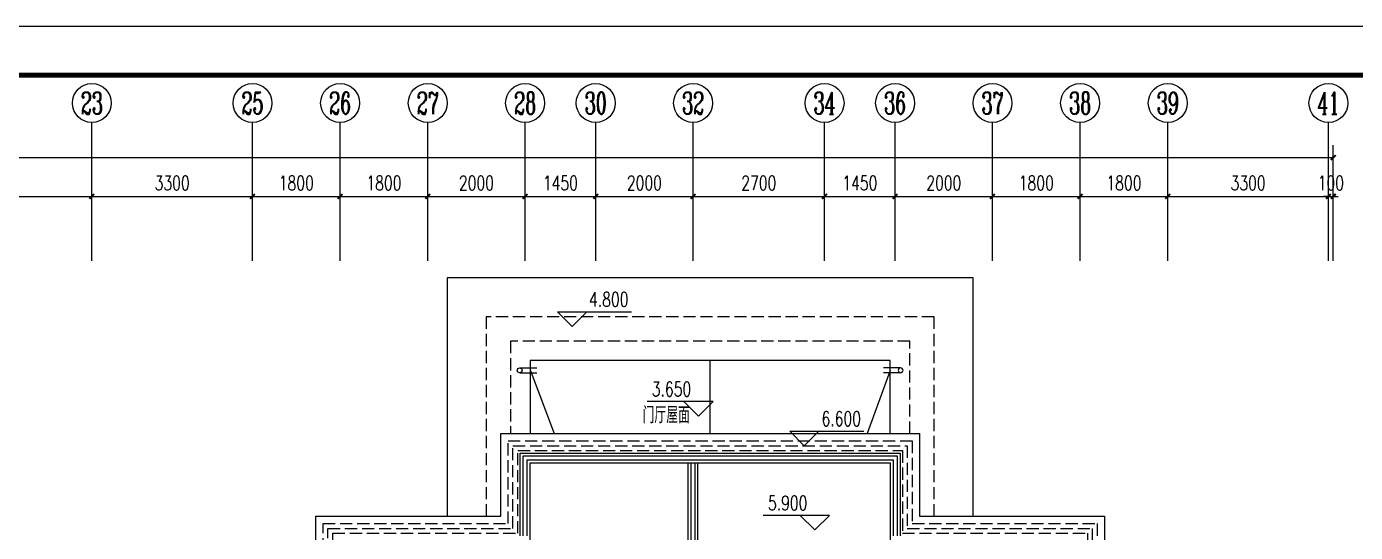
# Model space of a CAD drawing. Extents: x -993182 to -819982, y 169304 to 600104.
# Drawn here: x -953289 to -925994, y 347101 to 357504 of the extents above; entities that cross this region are included whole.
import ezdxf
from ezdxf.enums import TextEntityAlignment as Align

# ---------------------------------------------------------------- set-up
doc = ezdxf.new("R2010")
doc.units = 0
doc.header["$LTSCALE"] = 1000
doc.header["$MEASUREMENT"] = 0
doc.linetypes.add('DASH', pattern=[0.35, 0.25, -0.1])
for name, color, linetype in [('AXIS', 3, 'Continuous'), ('AXIS_TEXT', 7, 'Continuous'), ('DIM_ELEV', 3, 'Continuous'), ('kan', 146, 'Continuous'), ('PUB_TEXT', 7, 'Continuous'), ('PUB_TITLE', 146, 'Continuous'), ('屋面', 139, 'Continuous'), ('栏杆', 169, 'Continuous'), ('面层', 215, 'Continuous')]:
    doc.layers.add(name, color=color, linetype=linetype)
doc.styles.add('_TCH_AXIS', font='COMPLEX', dxfattribs={"bigfont": 'GBCBIG'})
doc.styles.add('_TCH_DIM', font='SIMPLEX', dxfattribs={"bigfont": 'GBCBIG'})
doc.styles.add('_TCH_DIM_T3', font='SIMPLEX', dxfattribs={"width": 0.705882, "bigfont": 'GBCBIG'})
doc.styles.add('COMPLEX', font='COMPLEX')
doc.styles.get("Standard").update_dxf_attribs({"font": 'gbenor.shx', "bigfont": 'gbcbig.shx'})
doc.dimstyles.new('_TCH_ARCH&&100', dxfattribs={"dimtxt": 297.5, "dimasz": 100, "dimexe": 250, "dimexo": 300, "dimgap": 126.25, "dimtad": 1, "dimdec": 0, "dimzin": 0, "dimdsep": 46, "dimtxsty": '_TCH_DIM_T3', "dimblk": 'ARCHTICK', "dimcen": 0.09, "dimclrt": 7, "dimazin": 2, "dimtfac": 1, "dimtdec": 0, "dimtix": 1, "dimtmove": 2, "dimatfit": 3, "dimfxl": 0, "dimtolj": 1, "dimtzin": 0, "dimarcsym": 0})

# ---------------------------------------------------------------- blocks, each defined once
blk = doc.blocks.new('A$C4E4A79F1')
at = {"color": 6}
for points in [[(0, 350), (0, 0)], [(100, 350), (100, 0)]]:
    blk.add_lwpolyline(points, dxfattribs=at)
blk.add_circle((50, 350), 50, dxfattribs=at)
blk = doc.blocks.new('_AXISO')
blk.add_circle((0, 0), 0.5)
at = {"layer": 'AXIS_TEXT', "style": 'COMPLEX', "width": 1.041667}
blk.add_attdef('A', text='', height=0.56, dxfattribs=at).set_placement((-0.25, -0.28), (0.25, -0.28), align=Align.FIT)
blk = doc.blocks.new('_ArchTick')
at = {"color": 0, "linetype": 'ByBlock', "const_width": 0.4}
blk.add_lwpolyline([(-0.5, -0.5), (0.5, 0.5)], dxfattribs=at)
blk = doc.blocks.new('*D814')
at = {"layer": 'AXIS', "color": 0, "lineweight": -2}
for p, q in [((-343309, -391634), (-343309, -389258)), ((-287609, -391634), (-287609, -389258)), ((-343309, -389508), (-287609, -389508))]:
    blk.add_line(p, q, dxfattribs=at)
at = {"layer": 'Defpoints', "color": 0}
for p in [(-287609, -389508), (-343309, -391934), (-287609, -391934)]:
    blk.add_point(p, dxfattribs=at)
at = {"layer": 'AXIS', "color": 0, "lineweight": -2, "xscale": 100, "yscale": 100, "zscale": 100, "rotation": 180}
blk.add_blockref('_ArchTick', (-343309, -389508), dxfattribs=at)
at = {"layer": 'AXIS', "color": 0, "lineweight": -2, "xscale": 100, "yscale": 100, "zscale": 100}
blk.add_blockref('_ArchTick', (-287609, -389508), dxfattribs=at)
at = {"layer": 'AXIS', "color": 7, "insert": (-315459, -389233), "char_height": 297.5, "attachment_point": 5, "style": '_TCH_DIM_T3'}
blk.add_mtext('\\A1;55700', dxfattribs=at)
blk = doc.blocks.new('*D828')
at = {"layer": 'AXIS', "color": 0, "lineweight": -2}
for p, q in [((-317809, -391634), (-317809, -390058)), ((-317809, -390308), (-313109, -390308)), ((-313109, -391634), (-313109, -390058))]:
    blk.add_line(p, q, dxfattribs=at)
at = {"layer": 'Defpoints', "color": 0}
for p in [(-313109, -390308), (-317809, -391934), (-313109, -391934)]:
    blk.add_point(p, dxfattribs=at)
at = {"layer": 'AXIS', "color": 0, "lineweight": -2, "xscale": 100, "yscale": 100, "zscale": 100, "rotation": 180}
blk.add_blockref('_ArchTick', (-317809, -390308), dxfattribs=at)
at = {"layer": 'AXIS', "color": 0, "lineweight": -2, "xscale": 100, "yscale": 100, "zscale": 100}
blk.add_blockref('_ArchTick', (-313109, -390308), dxfattribs=at)
at = {"layer": 'AXIS', "color": 7, "insert": (-315459, -390033), "char_height": 297.5, "attachment_point": 5, "style": '_TCH_DIM_T3'}
blk.add_mtext('\\A1;4700', dxfattribs=at)
blk = doc.blocks.new('*D829')
at = {"layer": 'AXIS', "color": 0, "lineweight": -2}
for p, q in [((-313109, -391634), (-313109, -390058)), ((-313109, -390308), (-309809, -390308)), ((-309809, -391634), (-309809, -390058))]:
    blk.add_line(p, q, dxfattribs=at)
at = {"layer": 'Defpoints', "color": 0}
for p in [(-309809, -390308), (-313109, -391934), (-309809, -391934)]:
    blk.add_point(p, dxfattribs=at)
at = {"layer": 'AXIS', "color": 0, "lineweight": -2, "xscale": 100, "yscale": 100, "zscale": 100, "rotation": 180}
blk.add_blockref('_ArchTick', (-313109, -390308), dxfattribs=at)
at = {"layer": 'AXIS', "color": 0, "lineweight": -2, "xscale": 100, "yscale": 100, "zscale": 100}
blk.add_blockref('_ArchTick', (-309809, -390308), dxfattribs=at)
at = {"layer": 'AXIS', "color": 7, "insert": (-311459, -390033), "char_height": 297.5, "attachment_point": 5, "style": '_TCH_DIM_T3'}
blk.add_mtext('\\A1;3300', dxfattribs=at)
blk = doc.blocks.new('*D830')
at = {"layer": 'AXIS', "color": 0, "lineweight": -2}
for p, q in [((-309809, -391634), (-309809, -390058)), ((-309809, -390308), (-308009, -390308)), ((-308009, -391634), (-308009, -390058))]:
    blk.add_line(p, q, dxfattribs=at)
at = {"layer": 'Defpoints', "color": 0}
for p in [(-308009, -390308), (-309809, -391934), (-308009, -391934)]:
    blk.add_point(p, dxfattribs=at)
at = {"layer": 'AXIS', "color": 0, "lineweight": -2, "xscale": 100, "yscale": 100, "zscale": 100, "rotation": 180}
blk.add_blockref('_ArchTick', (-309809, -390308), dxfattribs=at)
at = {"layer": 'AXIS', "color": 0, "lineweight": -2, "xscale": 100, "yscale": 100, "zscale": 100}
blk.add_blockref('_ArchTick', (-308009, -390308), dxfattribs=at)
at = {"layer": 'AXIS', "color": 7, "insert": (-308909, -390033), "char_height": 297.5, "attachment_point": 5, "style": '_TCH_DIM_T3'}
blk.add_mtext('\\A1;1800', dxfattribs=at)
blk = doc.blocks.new('*D831')
at = {"layer": 'AXIS', "color": 0, "lineweight": -2}
for p, q in [((-308009, -391634), (-308009, -390058)), ((-308009, -390308), (-306209, -390308)), ((-306209, -391634), (-306209, -390058))]:
    blk.add_line(p, q, dxfattribs=at)
at = {"layer": 'Defpoints', "color": 0}
for p in [(-306209, -390308), (-308009, -391934), (-306209, -391934)]:
    blk.add_point(p, dxfattribs=at)
at = {"layer": 'AXIS', "color": 0, "lineweight": -2, "xscale": 100, "yscale": 100, "zscale": 100, "rotation": 180}
blk.add_blockref('_ArchTick', (-308009, -390308), dxfattribs=at)
at = {"layer": 'AXIS', "color": 0, "lineweight": -2, "xscale": 100, "yscale": 100, "zscale": 100}
blk.add_blockref('_ArchTick', (-306209, -390308), dxfattribs=at)
at = {"layer": 'AXIS', "color": 7, "insert": (-307109, -390033), "char_height": 297.5, "attachment_point": 5, "style": '_TCH_DIM_T3'}
blk.add_mtext('\\A1;1800', dxfattribs=at)
blk = doc.blocks.new('*D832')
at = {"layer": 'AXIS', "color": 0, "lineweight": -2}
for p, q in [((-306209, -391634), (-306209, -390058)), ((-306209, -390308), (-304209, -390308)), ((-304209, -391634), (-304209, -390058))]:
    blk.add_line(p, q, dxfattribs=at)
at = {"layer": 'Defpoints', "color": 0}
for p in [(-304209, -390308), (-306209, -391934), (-304209, -391934)]:
    blk.add_point(p, dxfattribs=at)
at = {"layer": 'AXIS', "color": 0, "lineweight": -2, "xscale": 100, "yscale": 100, "zscale": 100, "rotation": 180}
blk.add_blockref('_ArchTick', (-306209, -390308), dxfattribs=at)
at = {"layer": 'AXIS', "color": 0, "lineweight": -2, "xscale": 100, "yscale": 100, "zscale": 100}
blk.add_blockref('_ArchTick', (-304209, -390308), dxfattribs=at)
at = {"layer": 'AXIS', "color": 7, "insert": (-305209, -390033), "char_height": 297.5, "attachment_point": 5, "style": '_TCH_DIM_T3'}
blk.add_mtext('\\A1;2000', dxfattribs=at)
blk = doc.blocks.new('*D833')
at = {"layer": 'AXIS', "color": 0, "lineweight": -2}
for p, q in [((-304209, -391634), (-304209, -390058)), ((-304209, -390308), (-302759, -390308)), ((-302759, -391634), (-302759, -390058))]:
    blk.add_line(p, q, dxfattribs=at)
at = {"layer": 'Defpoints', "color": 0}
for p in [(-302759, -390308), (-304209, -391934), (-302759, -391934)]:
    blk.add_point(p, dxfattribs=at)
at = {"layer": 'AXIS', "color": 0, "lineweight": -2, "xscale": 100, "yscale": 100, "zscale": 100, "rotation": 180}
blk.add_blockref('_ArchTick', (-304209, -390308), dxfattribs=at)
at = {"layer": 'AXIS', "color": 0, "lineweight": -2, "xscale": 100, "yscale": 100, "zscale": 100}
blk.add_blockref('_ArchTick', (-302759, -390308), dxfattribs=at)
at = {"layer": 'AXIS', "color": 7, "insert": (-303484, -390033), "char_height": 297.5, "attachment_point": 5, "style": '_TCH_DIM_T3'}
blk.add_mtext('\\A1;1450', dxfattribs=at)
blk = doc.blocks.new('*D834')
at = {"layer": 'AXIS', "color": 0, "lineweight": -2}
for p, q in [((-302759, -391634), (-302759, -390058)), ((-302759, -390308), (-300759, -390308)), ((-300759, -391634), (-300759, -390058))]:
    blk.add_line(p, q, dxfattribs=at)
at = {"layer": 'Defpoints', "color": 0}
for p in [(-300759, -390308), (-302759, -391934), (-300759, -391934)]:
    blk.add_point(p, dxfattribs=at)
at = {"layer": 'AXIS', "color": 0, "lineweight": -2, "xscale": 100, "yscale": 100, "zscale": 100, "rotation": 180}
blk.add_blockref('_ArchTick', (-302759, -390308), dxfattribs=at)
at = {"layer": 'AXIS', "color": 0, "lineweight": -2, "xscale": 100, "yscale": 100, "zscale": 100}
blk.add_blockref('_ArchTick', (-300759, -390308), dxfattribs=at)
at = {"layer": 'AXIS', "color": 7, "insert": (-301759, -390033), "char_height": 297.5, "attachment_point": 5, "style": '_TCH_DIM_T3'}
blk.add_mtext('\\A1;2000', dxfattribs=at)
blk = doc.blocks.new('*D835')
at = {"layer": 'AXIS', "color": 0, "lineweight": -2}
for p, q in [((-300759, -391634), (-300759, -390058)), ((-300759, -390308), (-298059, -390308)), ((-298059, -391634), (-298059, -390058))]:
    blk.add_line(p, q, dxfattribs=at)
at = {"layer": 'Defpoints', "color": 0}
for p in [(-298059, -390308), (-300759, -391934), (-298059, -391934)]:
    blk.add_point(p, dxfattribs=at)
at = {"layer": 'AXIS', "color": 0, "lineweight": -2, "xscale": 100, "yscale": 100, "zscale": 100, "rotation": 180}
blk.add_blockref('_ArchTick', (-300759, -390308), dxfattribs=at)
at = {"layer": 'AXIS', "color": 0, "lineweight": -2, "xscale": 100, "yscale": 100, "zscale": 100}
blk.add_blockref('_ArchTick', (-298059, -390308), dxfattribs=at)
at = {"layer": 'AXIS', "color": 7, "insert": (-299409, -390033), "char_height": 297.5, "attachment_point": 5, "style": '_TCH_DIM_T3'}
blk.add_mtext('\\A1;2700', dxfattribs=at)
blk = doc.blocks.new('*D836')
at = {"layer": 'AXIS', "color": 0, "lineweight": -2}
for p, q in [((-298059, -391634), (-298059, -390058)), ((-298059, -390308), (-296609, -390308)), ((-296609, -391634), (-296609, -390058))]:
    blk.add_line(p, q, dxfattribs=at)
at = {"layer": 'Defpoints', "color": 0}
for p in [(-296609, -390308), (-298059, -391934), (-296609, -391934)]:
    blk.add_point(p, dxfattribs=at)
at = {"layer": 'AXIS', "color": 0, "lineweight": -2, "xscale": 100, "yscale": 100, "zscale": 100, "rotation": 180}
blk.add_blockref('_ArchTick', (-298059, -390308), dxfattribs=at)
at = {"layer": 'AXIS', "color": 0, "lineweight": -2, "xscale": 100, "yscale": 100, "zscale": 100}
blk.add_blockref('_ArchTick', (-296609, -390308), dxfattribs=at)
at = {"layer": 'AXIS', "color": 7, "insert": (-297334, -390033), "char_height": 297.5, "attachment_point": 5, "style": '_TCH_DIM_T3'}
blk.add_mtext('\\A1;1450', dxfattribs=at)
blk = doc.blocks.new('*D837')
at = {"layer": 'AXIS', "color": 0, "lineweight": -2}
for p, q in [((-296609, -391634), (-296609, -390058)), ((-296609, -390308), (-294609, -390308)), ((-294609, -391634), (-294609, -390058))]:
    blk.add_line(p, q, dxfattribs=at)
at = {"layer": 'Defpoints', "color": 0}
for p in [(-294609, -390308), (-296609, -391934), (-294609, -391934)]:
    blk.add_point(p, dxfattribs=at)
at = {"layer": 'AXIS', "color": 0, "lineweight": -2, "xscale": 100, "yscale": 100, "zscale": 100, "rotation": 180}
blk.add_blockref('_ArchTick', (-296609, -390308), dxfattribs=at)
at = {"layer": 'AXIS', "color": 0, "lineweight": -2, "xscale": 100, "yscale": 100, "zscale": 100}
blk.add_blockref('_ArchTick', (-294609, -390308), dxfattribs=at)
at = {"layer": 'AXIS', "color": 7, "insert": (-295609, -390033), "char_height": 297.5, "attachment_point": 5, "style": '_TCH_DIM_T3'}
blk.add_mtext('\\A1;2000', dxfattribs=at)
blk = doc.blocks.new('*D838')
at = {"layer": 'AXIS', "color": 0, "lineweight": -2}
for p, q in [((-294609, -391634), (-294609, -390058)), ((-294609, -390308), (-292809, -390308)), ((-292809, -391634), (-292809, -390058))]:
    blk.add_line(p, q, dxfattribs=at)
at = {"layer": 'Defpoints', "color": 0}
for p in [(-292809, -390308), (-294609, -391934), (-292809, -391934)]:
    blk.add_point(p, dxfattribs=at)
at = {"layer": 'AXIS', "color": 0, "lineweight": -2, "xscale": 100, "yscale": 100, "zscale": 100, "rotation": 180}
blk.add_blockref('_ArchTick', (-294609, -390308), dxfattribs=at)
at = {"layer": 'AXIS', "color": 0, "lineweight": -2, "xscale": 100, "yscale": 100, "zscale": 100}
blk.add_blockref('_ArchTick', (-292809, -390308), dxfattribs=at)
at = {"layer": 'AXIS', "color": 7, "insert": (-293709, -390033), "char_height": 297.5, "attachment_point": 5, "style": '_TCH_DIM_T3'}
blk.add_mtext('\\A1;1800', dxfattribs=at)
blk = doc.blocks.new('*D839')
at = {"layer": 'AXIS', "color": 0, "lineweight": -2}
for p, q in [((-292809, -391634), (-292809, -390058)), ((-292809, -390308), (-291009, -390308)), ((-291009, -391634), (-291009, -390058))]:
    blk.add_line(p, q, dxfattribs=at)
at = {"layer": 'Defpoints', "color": 0}
for p in [(-291009, -390308), (-292809, -391934), (-291009, -391934)]:
    blk.add_point(p, dxfattribs=at)
at = {"layer": 'AXIS', "color": 0, "lineweight": -2, "xscale": 100, "yscale": 100, "zscale": 100, "rotation": 180}
blk.add_blockref('_ArchTick', (-292809, -390308), dxfattribs=at)
at = {"layer": 'AXIS', "color": 0, "lineweight": -2, "xscale": 100, "yscale": 100, "zscale": 100}
blk.add_blockref('_ArchTick', (-291009, -390308), dxfattribs=at)
at = {"layer": 'AXIS', "color": 7, "insert": (-291909, -390033), "char_height": 297.5, "attachment_point": 5, "style": '_TCH_DIM_T3'}
blk.add_mtext('\\A1;1800', dxfattribs=at)
blk = doc.blocks.new('*D840')
at = {"layer": 'AXIS', "color": 0, "lineweight": -2}
for p, q in [((-291009, -391634), (-291009, -390058)), ((-291009, -390308), (-287709, -390308)), ((-287709, -391634), (-287709, -390058))]:
    blk.add_line(p, q, dxfattribs=at)
at = {"layer": 'Defpoints', "color": 0}
for p in [(-287709, -390308), (-291009, -391934), (-287709, -391934)]:
    blk.add_point(p, dxfattribs=at)
at = {"layer": 'AXIS', "color": 0, "lineweight": -2, "xscale": 100, "yscale": 100, "zscale": 100, "rotation": 180}
blk.add_blockref('_ArchTick', (-291009, -390308), dxfattribs=at)
at = {"layer": 'AXIS', "color": 0, "lineweight": -2, "xscale": 100, "yscale": 100, "zscale": 100}
blk.add_blockref('_ArchTick', (-287709, -390308), dxfattribs=at)
at = {"layer": 'AXIS', "color": 7, "insert": (-289359, -390033), "char_height": 297.5, "attachment_point": 5, "style": '_TCH_DIM_T3'}
blk.add_mtext('\\A1;3300', dxfattribs=at)
blk = doc.blocks.new('*D841')
at = {"layer": 'AXIS', "color": 0, "lineweight": -2}
for p, q in [((-287709, -390308), (-287809, -390308)), ((-287709, -391634), (-287709, -390058)), ((-287709, -390308), (-287609, -390308)), ((-287609, -391634), (-287609, -390058)), ((-287609, -390308), (-287509, -390308))]:
    blk.add_line(p, q, dxfattribs=at)
at = {"layer": 'Defpoints', "color": 0}
for p in [(-287609, -390308), (-287709, -391934), (-287609, -391934)]:
    blk.add_point(p, dxfattribs=at)
at = {"layer": 'AXIS', "color": 0, "lineweight": -2, "xscale": 100, "yscale": 100, "zscale": 100}
blk.add_blockref('_ArchTick', (-287709, -390308), dxfattribs=at)
at = {"layer": 'AXIS', "color": 0, "lineweight": -2, "xscale": 100, "yscale": 100, "zscale": 100, "rotation": 180}
blk.add_blockref('_ArchTick', (-287609, -390308), dxfattribs=at)
at = {"layer": 'AXIS', "color": 7, "insert": (-287659, -390033), "char_height": 297.5, "attachment_point": 5, "style": '_TCH_DIM_T3'}
blk.add_mtext('\\A1;100', dxfattribs=at)
blk = doc.blocks.new('5#、7#楼参照')
at = {"color": 6}
for points in [[(-300408.8, -395184.6), (-300408.8, -393684.6)], [(-304108.8, -393874), (-303612.1, -395184.6)], [(-296708.8, -393886), (-297186.6, -395184.6)]]:
    blk.add_lwpolyline(points, dxfattribs=at)
at = {"layer": 'AXIS'}
for p, q in [((-313108.8, -390988.7), (-313108.8, -388788.4)), ((-309808.8, -390988.7), (-309808.8, -388788.4)), ((-308008.8, -390988.7), (-308008.8, -388788.4)), ((-306208.8, -390988.7), (-306208.8, -388788.4)), ((-304208.8, -390988.7), (-304208.8, -388788.4)), ((-302758.8, -390988.7), (-302758.8, -388788.4)), ((-300758.8, -390988.7), (-300758.8, -388788.4)), ((-298058.8, -390988.7), (-298058.8, -388788.4)), ((-296608.8, -390988.7), (-296608.8, -388788.4)), ((-294608.8, -390988.7), (-294608.8, -388788.4)), ((-292808.8, -390988.7), (-292808.8, -388788.4)), ((-291008.8, -390988.7), (-291008.8, -388788.4)), ((-287708.8, -390988.7), (-287708.8, -388788.4))]:
    blk.add_line(p, q, dxfattribs=at)
at = {"layer": 'DIM_ELEV'}
for p, q in [((-303243.5, -392980), (-303543.5, -392680)), ((-303543.5, -392680), (-302026.6, -392680)), ((-303243.5, -392980), (-302943.5, -392680)), ((-300346, -394524.5), (-301704, -394524.5)), ((-300646, -394824.5), (-300946, -394524.5)), ((-300646, -394824.5), (-300346, -394524.5)), ((-298475, -395434.6), (-298775, -395134.6)), ((-298775, -395134.6), (-297250.2, -395134.6)), ((-298475, -395434.6), (-298175, -395134.6)), ((-297959, -396867), (-299317, -396867)), ((-298259, -397167), (-298559, -396867)), ((-298259, -397167), (-297959, -396867))]:
    blk.add_line(p, q, dxfattribs=at)
at = {"layer": 'kan'}
for p, q in [((-300858.8, -399184.6), (-300858.8, -395784.6)), ((-300858.8, -395784.6), (-300658.8, -395784.6)), ((-300658.8, -399184.6), (-300658.8, -395784.6))]:
    blk.add_line(p, q, dxfattribs=at)
for points in [[(-304308.8, -397284.6), (-304308.8, -395584.6), (-296508.8, -395584.6), (-296508.8, -397284.6)], [(-304108.8, -397384.6), (-304108.8, -395784.6), (-296708.8, -395784.6), (-296708.8, -397384.6)]]:
    blk.add_lwpolyline(points, dxfattribs=at)
at = {"layer": 'PUB_TITLE'}
blk.add_lwpolyline([(-354342.7, -446215.5), (-270242.7, -446215.5), (-270242.7, -386815.5), (-354342.7, -386815.5)], close=True, dxfattribs=at)
at = {"layer": 'PUB_TITLE', "const_width": 100}
blk.add_lwpolyline([(-351842.7, -445215.5), (-271242.7, -445215.5), (-271242.7, -387815.5), (-351842.7, -387815.5)], close=True, dxfattribs=at)
at = {"layer": '屋面', "color": 94}
for points in [[(-295008.8, -396884.6), (-295008.8, -391984.6), (-305808.8, -391984.6), (-305808.8, -396884.6)], [(-296708.8, -395184.6), (-296708.8, -393684.6), (-304108.8, -393684.6), (-304108.8, -395184.6)]]:
    blk.add_lwpolyline(points, dxfattribs=at)
at = {"layer": '屋面', "color": 94, "linetype": 'DASH'}
for points in [[(-295808.8, -396884.6), (-295808.8, -392784.6), (-305008.8, -392784.6), (-305008.8, -396884.6)], [(-296308.8, -395184.6), (-296308.8, -393284.6), (-304508.8, -393284.6), (-304508.8, -395184.6)]]:
    blk.add_lwpolyline(points, dxfattribs=at)
at = {"layer": '屋面', "color": 190}
blk.add_lwpolyline([(-296108.8, -395184.6), (-296108.8, -396884.6), (-292308.8, -396884.6), (-292308.8, -398484.6), (-287208.8, -398484.6), (-287208.8, -406784.6), (-288908.8, -406784.6), (-288908.8, -410784.6), (-291658.8, -410784.6), (-291658.8, -412184.6), (-298508.8, -412184.6), (-298508.8, -410084.6), (-302308.8, -410084.6), (-302308.8, -412184.6), (-309158.8, -412184.6), (-309158.8, -410784.6), (-311908.8, -410784.6), (-311908.8, -406784.6), (-313608.8, -406784.6), (-313608.8, -398484.6), (-308508.8, -398484.6), (-308508.8, -396884.6), (-304708.8, -396884.6), (-304708.8, -395184.6)], close=True, dxfattribs=at)
at = {"layer": '屋面', "color": 190, "linetype": 'DASH'}
for points in [[(-296258.8, -395334.6), (-296258.8, -397034.6), (-292458.8, -397034.6), (-292458.8, -398634.6), (-287358.8, -398634.6), (-287358.8, -406634.6), (-289058.8, -406634.6), (-289058.8, -410634.6), (-291808.8, -410634.6), (-291808.8, -412034.6), (-298358.8, -412034.6), (-298358.8, -409934.6), (-302458.8, -409934.6), (-302458.8, -412034.6), (-309008.8, -412034.6), (-309008.8, -410634.6), (-311758.8, -410634.6), (-311758.8, -406634.6), (-313458.8, -406634.6), (-313458.8, -398634.6), (-308358.8, -398634.6), (-308358.8, -397034.6), (-304558.8, -397034.6), (-304558.8, -395334.6)], [(-296358.8, -395434.6), (-296358.8, -397134.6), (-292558.8, -397134.6), (-292558.8, -398734.6), (-287458.8, -398734.6), (-287458.8, -406534.6), (-289158.8, -406534.6), (-289158.8, -410534.6), (-291908.8, -410534.6), (-291908.8, -411934.6), (-298258.8, -411934.6), (-298258.8, -409834.6), (-302558.8, -409834.6), (-302558.8, -411934.6), (-308908.8, -411934.6), (-308908.8, -410534.6), (-311658.8, -410534.6), (-311658.8, -406534.6), (-313358.8, -406534.6), (-313358.8, -398734.6), (-308258.8, -398734.6), (-308258.8, -397134.6), (-304458.8, -397134.6), (-304458.8, -395434.6)], [(-296458.8, -395534.6), (-296458.8, -397234.6), (-292658.8, -397234.6), (-292658.8, -398834.6), (-287558.8, -398834.6), (-287558.8, -406434.6), (-289258.8, -406434.6), (-289258.8, -410434.6), (-292008.8, -410434.6), (-292008.8, -411834.6), (-298158.8, -411834.6), (-298158.8, -409734.6), (-302658.8, -409734.6), (-302658.8, -411834.6), (-308808.8, -411834.6), (-308808.8, -410434.6), (-311558.8, -410434.6), (-311558.8, -406434.6), (-313258.8, -406434.6), (-313258.8, -398834.6), (-308158.8, -398834.6), (-308158.8, -397234.6), (-304358.8, -397234.6), (-304358.8, -395534.6)]]:
    blk.add_lwpolyline(points, close=True, dxfattribs=at)
at = {"layer": '栏杆'}
for p, q in [((-300798.8, -399184.6), (-300798.8, -395784.6)), ((-300718.8, -399184.6), (-300718.8, -395784.6))]:
    blk.add_line(p, q, dxfattribs=at)
for points in [[(-304248.8, -397284.6), (-304248.8, -395644.6), (-296568.8, -395644.6), (-296568.8, -397284.6)], [(-304168.8, -397284.6), (-304168.8, -395724.6), (-296648.8, -395724.6), (-296648.8, -397284.6)]]:
    blk.add_lwpolyline(points, dxfattribs=at)
at = {"color": 6, "rotation": 90.00000882473448}
blk.add_blockref('A$C4E4A79F1', (-303970.8, -393934.6), dxfattribs=at)
at = {"color": 6, "xscale": -1, "rotation": 270.0000088247345}
blk.add_blockref('A$C4E4A79F1', (-296846.8, -393934.6), dxfattribs=at)
at = {"layer": 'AXIS'}
ref = blk.add_blockref('_AXISO', (-313108.8, -388388.4), dxfattribs=dict(at, xscale=800, yscale=800, zscale=800))
ref.add_attrib('A', '23', dxfattribs={"layer": 'AXIS_TEXT', "height": 452.55, "style": '_TCH_AXIS', "width": 0.617647}).set_placement((-313335.1, -388614.7), (-312882.5, -388614.7), align=Align.FIT)
ref = blk.add_blockref('_AXISO', (-309808.8, -388388.4), dxfattribs=dict(at, xscale=800, yscale=800, zscale=800))
ref.add_attrib('A', '25', dxfattribs={"layer": 'AXIS_TEXT', "height": 452.55, "style": '_TCH_AXIS', "width": 0.617647}).set_placement((-310035.1, -388614.7), (-309582.5, -388614.7), align=Align.FIT)
ref = blk.add_blockref('_AXISO', (-308008.8, -388388.4), dxfattribs=dict(at, xscale=800, yscale=800, zscale=800))
ref.add_attrib('A', '26', dxfattribs={"layer": 'AXIS_TEXT', "height": 452.55, "style": '_TCH_AXIS', "width": 0.617647}).set_placement((-308235.1, -388614.7), (-307782.5, -388614.7), align=Align.FIT)
ref = blk.add_blockref('_AXISO', (-306208.8, -388388.4), dxfattribs=dict(at, xscale=800, yscale=800, zscale=800))
ref.add_attrib('A', '27', dxfattribs={"layer": 'AXIS_TEXT', "height": 452.55, "style": '_TCH_AXIS', "width": 0.617647}).set_placement((-306435.1, -388614.7), (-305982.5, -388614.7), align=Align.FIT)
ref = blk.add_blockref('_AXISO', (-304208.8, -388388.4), dxfattribs=dict(at, xscale=800, yscale=800, zscale=800))
ref.add_attrib('A', '28', dxfattribs={"layer": 'AXIS_TEXT', "height": 452.55, "style": '_TCH_AXIS', "width": 0.617647}).set_placement((-304435.1, -388614.7), (-303982.5, -388614.7), align=Align.FIT)
ref = blk.add_blockref('_AXISO', (-302758.8, -388388.4), dxfattribs=dict(at, xscale=800, yscale=800, zscale=800))
ref.add_attrib('A', '30', dxfattribs={"layer": 'AXIS_TEXT', "height": 452.55, "style": '_TCH_AXIS', "width": 0.636364}).set_placement((-302985.1, -388614.7), (-302532.5, -388614.7), align=Align.FIT)
ref = blk.add_blockref('_AXISO', (-300758.8, -388388.4), dxfattribs=dict(at, xscale=800, yscale=800, zscale=800))
ref.add_attrib('A', '32', dxfattribs={"layer": 'AXIS_TEXT', "height": 452.55, "style": '_TCH_AXIS', "width": 0.636364}).set_placement((-300985.1, -388614.7), (-300532.5, -388614.7), align=Align.FIT)
ref = blk.add_blockref('_AXISO', (-298058.8, -388388.4), dxfattribs=dict(at, xscale=800, yscale=800, zscale=800))
ref.add_attrib('A', '34', dxfattribs={"layer": 'AXIS_TEXT', "height": 452.55, "style": '_TCH_AXIS', "width": 0.6}).set_placement((-298285.1, -388614.7), (-297832.5, -388614.7), align=Align.FIT)
ref = blk.add_blockref('_AXISO', (-296608.8, -388388.4), dxfattribs=dict(at, xscale=800, yscale=800, zscale=800))
ref.add_attrib('A', '36', dxfattribs={"layer": 'AXIS_TEXT', "height": 452.55, "style": '_TCH_AXIS', "width": 0.636364}).set_placement((-296835.1, -388614.7), (-296382.5, -388614.7), align=Align.FIT)
ref = blk.add_blockref('_AXISO', (-294608.8, -388388.4), dxfattribs=dict(at, xscale=800, yscale=800, zscale=800))
ref.add_attrib('A', '37', dxfattribs={"layer": 'AXIS_TEXT', "height": 452.55, "style": '_TCH_AXIS', "width": 0.636364}).set_placement((-294835.1, -388614.7), (-294382.5, -388614.7), align=Align.FIT)
ref = blk.add_blockref('_AXISO', (-292808.8, -388388.4), dxfattribs=dict(at, xscale=800, yscale=800, zscale=800))
ref.add_attrib('A', '38', dxfattribs={"layer": 'AXIS_TEXT', "height": 452.55, "style": '_TCH_AXIS', "width": 0.636364}).set_placement((-293035.1, -388614.7), (-292582.5, -388614.7), align=Align.FIT)
ref = blk.add_blockref('_AXISO', (-291008.8, -388388.4), dxfattribs=dict(at, xscale=800, yscale=800, zscale=800))
ref.add_attrib('A', '39', dxfattribs={"layer": 'AXIS_TEXT', "height": 452.55, "style": '_TCH_AXIS', "width": 0.636364}).set_placement((-291235.1, -388614.7), (-290782.5, -388614.7), align=Align.FIT)
ref = blk.add_blockref('_AXISO', (-287708.8, -388388.4), dxfattribs=dict(at, xscale=800, yscale=800, zscale=800))
ref.add_attrib('A', '41', dxfattribs={"layer": 'AXIS_TEXT', "height": 452.55, "style": '_TCH_AXIS', "width": 0.7}).set_placement((-287935.1, -388614.7), (-287482.5, -388614.7), align=Align.FIT)
at = {"layer": 'DIM_ELEV', "color": 7, "style": '_TCH_DIM', "width": 0.705882}
for s, p in [('4.800', (-302896.6, -392575)), ('3.650', (-301608, -394419.5)), ('6.600', (-298120.2, -395029.6)), ('5.900', (-299221, -396762))]:
    blk.add_text(s, height=297.5, dxfattribs=at).set_placement(p)
at = {"layer": 'AXIS'}
for p1, p2, distance, picture, middle in [((-343308.8, -391934), (-287608.8, -391934), 2425.6, '*D814', (-315458.8, -389233.4)), ((-317808.8, -391934), (-313108.8, -391934), 1625.6, '*D828', (-315458.8, -390033.4)), ((-313108.8, -391934), (-309808.8, -391934), 1625.6, '*D829', (-311458.8, -390033.4)), ((-309808.8, -391934), (-308008.8, -391934), 1625.6, '*D830', (-308908.8, -390033.4)), ((-308008.8, -391934), (-306208.8, -391934), 1625.6, '*D831', (-307108.8, -390033.4)), ((-306208.8, -391934), (-304208.8, -391934), 1625.6, '*D832', (-305208.8, -390033.4)), ((-304208.8, -391934), (-302758.8, -391934), 1625.6, '*D833', (-303483.8, -390033.4)), ((-302758.8, -391934), (-300758.8, -391934), 1625.6, '*D834', (-301758.8, -390033.4)), ((-300758.8, -391934), (-298058.8, -391934), 1625.6, '*D835', (-299408.8, -390033.4)), ((-298058.8, -391934), (-296608.8, -391934), 1625.6, '*D836', (-297333.8, -390033.4)), ((-296608.8, -391934), (-294608.8, -391934), 1625.6, '*D837', (-295608.8, -390033.4)), ((-294608.8, -391934), (-292808.8, -391934), 1625.6, '*D838', (-293708.8, -390033.4)), ((-292808.8, -391934), (-291008.8, -391934), 1625.6, '*D839', (-291908.8, -390033.4)), ((-291008.8, -391934), (-287708.8, -391934), 1625.6, '*D840', (-289358.8, -390033.4)), ((-287708.8, -391934), (-287608.8, -391934), 1625.6, '*D841', (-287658.8, -390033.4))]:
    dim = blk.add_aligned_dim(p1=p1, p2=p2, distance=distance, dimstyle='_TCH_ARCH&&100', dxfattribs=at)
    dim.commit()
    dim.dimension.update_dxf_attribs({"geometry": picture, "text_midpoint": middle})

msp = doc.modelspace()

# ---------------------------------------------------------------- block references
at = {"layer": '面层'}
msp.add_blockref('5#、7#楼参照', (-638840, 744319), dxfattribs=at)

# ---------------------------------------------------------------- texts
at = {"layer": 'PUB_TEXT'}
msp.add_text('门厅屋面', height=337.6, dxfattribs=at).set_placement((-940636, 349346))

doc.saveas('drawing.dxf')
